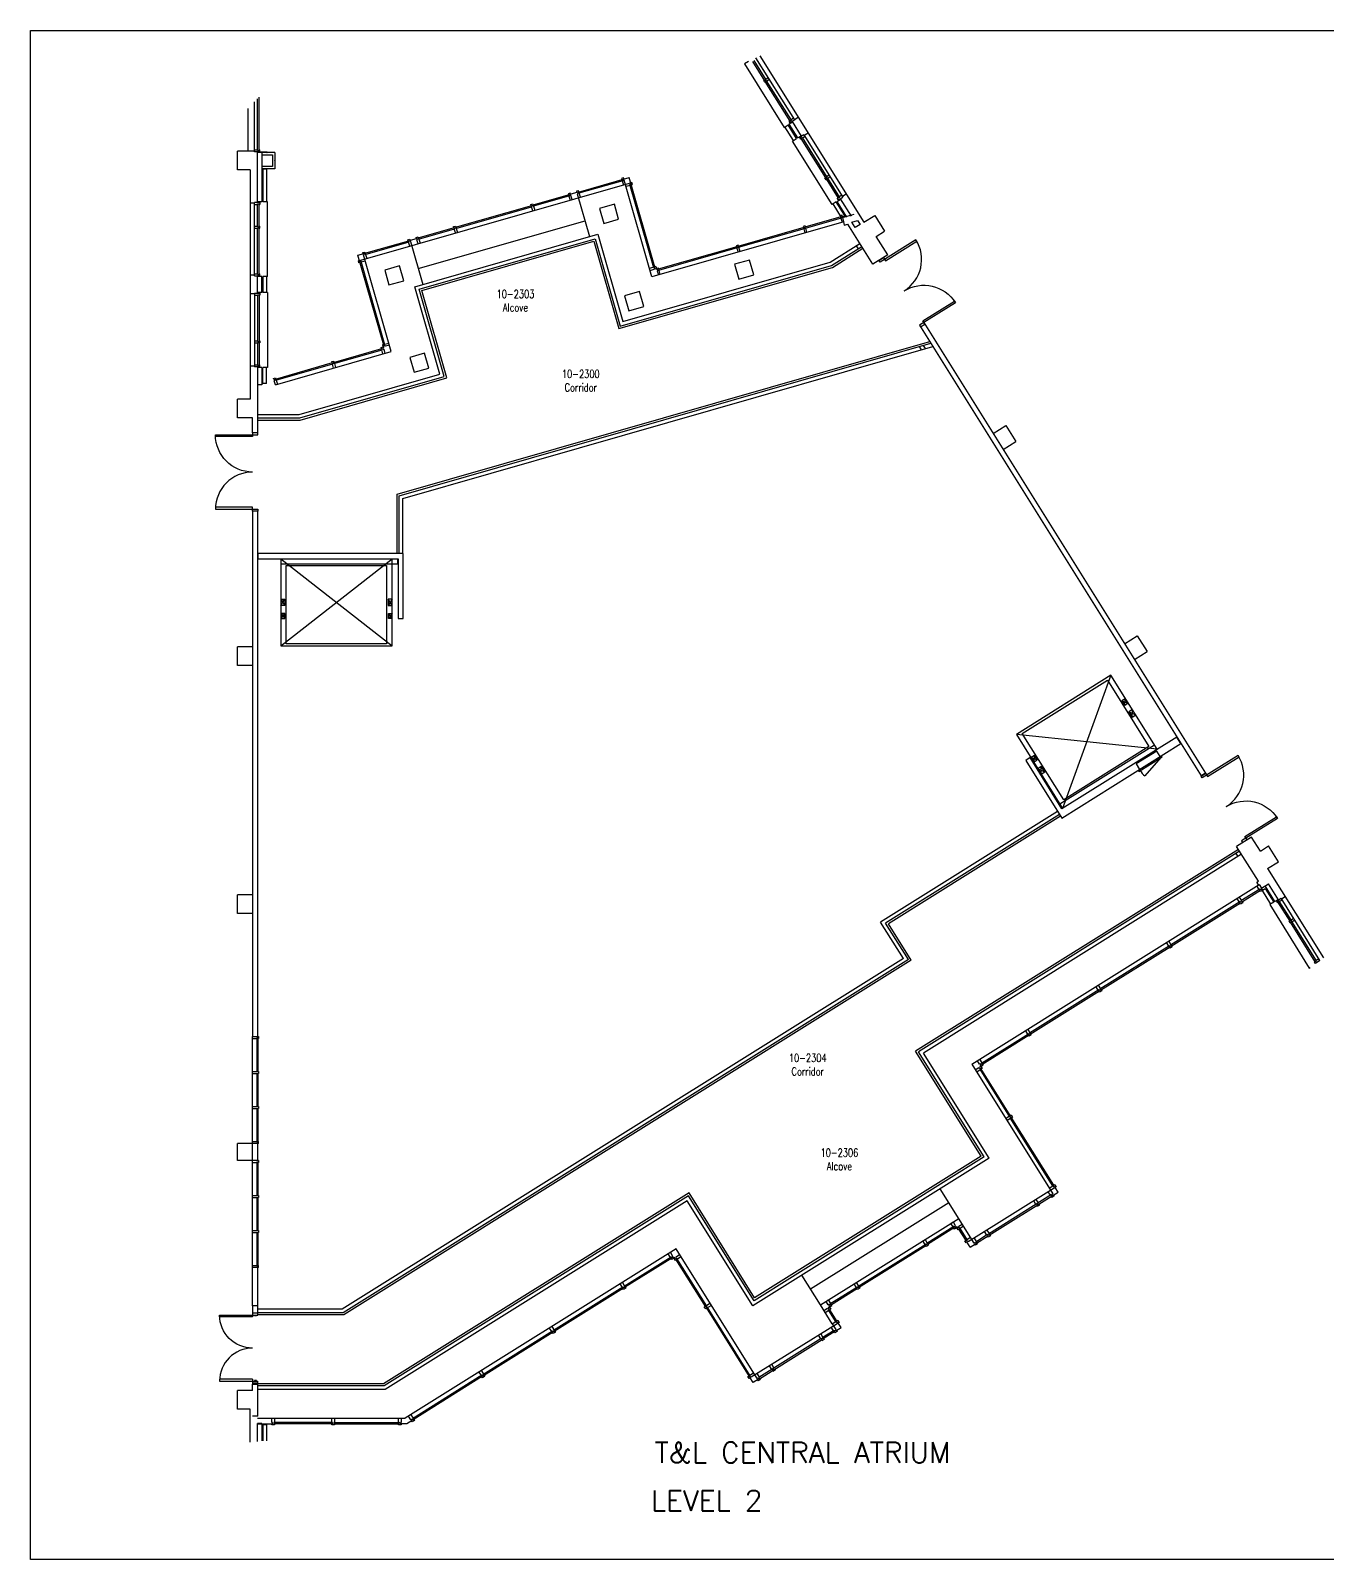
# Model space of a CAD drawing. Extents: x 11182 to 734459, y -1391328 to 152085.
# Drawn here: x 11182 to 42582, y -1153442 to -1116426 of the extents above; entities that cross this region are included whole.
import ezdxf
from ezdxf.enums import TextEntityAlignment as Align

# ---------------------------------------------------------------- set-up
doc = ezdxf.new("R2010")
doc.units = 0
doc.header["$LTSCALE"] = 500
doc.header["$MEASUREMENT"] = 0
doc.layers.add('0_Defpoints', color=106, linetype='CONTINUOUS', plot=False)
for name, color, linetype in [('0_room_data', 7, 'CONTINUOUS'), ('0_text', 7, 'CONTINUOUS'), ('1_Wall_Exist', 251, 'CONTINUOUS'), ('3_Text', 7, 'CONTINUOUS')]:
    doc.layers.add(name, color=color, linetype=linetype)
doc.styles.add('1_200', font='simplex.shx', dxfattribs={"width": 0.75, "height": 460})
doc.styles.get("Standard").update_dxf_attribs({"font": 'ROMANS', "height": 200})

# ---------------------------------------------------------------- blocks, each defined once
blk = doc.blocks.new('room_data')
at = {"layer": '3_Text', "style": '1_200', "width": 0.75}
for tag, p in [('ROOMNUM', (0, 0)), ('ROOMUSE', (0, -575))]:
    blk.add_attdef(tag, text='', height=345, dxfattribs=at).set_placement(p, align=Align.MIDDLE_CENTER)

msp = doc.modelspace()

# ---------------------------------------------------------------- linework, layer by layer
at = {"layer": '0_Defpoints'}
msp.add_lwpolyline([(11182, -1116426), (68816, -1116426), (68816, -1153442), (11182, -1153442)], close=True, dxfattribs=at)
at = {"layer": '1_Wall_Exist'}
for p, q in [((29684, -1118591), (28741, -1117082)), ((28841, -1117038), (31357, -1121064)), ((28565, -1117174), (28467, -1117235)), ((28467, -1117235), (29426, -1118770)), ((28959, -1117639), (28667, -1117171)), ((28991, -1117619), (28698, -1117151)), ((28952, -1117628), (28936, -1117638)), ((28962, -1117680), (28936, -1117638)), ((28991, -1117619), (28959, -1117639)), ((28978, -1117670), (28962, -1117680)), ((29004, -1117641), (28972, -1117660)), ((29571, -1118619), (28972, -1117660)), ((29045, -1117569), (28983, -1117608)), ((29603, -1118599), (29004, -1117641)), ((29072, -1117612), (29010, -1117650)), ((16607, -1119365), (16607, -1118148)), ((16680, -1119329), (16680, -1118075)), ((16717, -1119329), (16717, -1118038)), ((16439, -1118316), (16439, -1119349)), ((29564, -1118607), (29548, -1118617)), ((29603, -1118599), (29571, -1118619)), ((29684, -1118591), (29574, -1118660)), ((29657, -1118549), (29595, -1118587)), ((29675, -1118578), (29767, -1118520)), ((29426, -1118770), (29524, -1118709)), ((29654, -1119087), (29448, -1118756)), ((29731, -1119040), (29524, -1118709)), ((29545, -1118696), (29630, -1118643)), ((29545, -1118696), (29752, -1119026)), ((29574, -1118660), (29548, -1118617)), ((29622, -1118630), (29844, -1118986)), ((29752, -1119026), (29837, -1118973)), ((29906, -1118947), (29797, -1119016)), ((29906, -1118947), (30850, -1120457)), ((29915, -1118961), (30006, -1118904)), ((16189, -1119801), (16189, -1119349)), ((16607, -1119349), (16189, -1119349)), ((16607, -1119315), (16680, -1119315)), ((16680, -1119329), (16717, -1119329)), ((16717, -1119315), (16736, -1119315)), ((16736, -1119365), (16736, -1119315)), ((29633, -1119100), (29731, -1119040)), ((30592, -1120635), (29633, -1119100)), ((29797, -1119016), (29823, -1119058)), ((29840, -1119048), (29823, -1119058)), ((29864, -1119017), (29832, -1119036)), ((29832, -1119036), (30431, -1119995)), ((29864, -1119017), (30463, -1119975)), ((29933, -1118990), (29871, -1119028)), ((16736, -1119365), (16607, -1119365)), ((16680, -1120585), (16680, -1119365)), ((17095, -1119380), (16680, -1119380)), ((16729, -1119353), (16728, -1119353)), ((16728, -1119353), (16728, -1119369)), ((16728, -1119369), (16913, -1119374)), ((16729, -1119368), (16729, -1119353)), ((16914, -1119373), (16729, -1119368)), ((16780, -1119380), (16780, -1120570)), ((16780, -1119434), (17041, -1119434)), ((17041, -1119716), (16780, -1119716)), ((16913, -1119377), (16905, -1119377)), ((16905, -1119377), (16905, -1119378)), ((16905, -1119378), (16914, -1119378)), ((16913, -1119374), (16913, -1119377)), ((16914, -1119378), (16914, -1119373)), ((17041, -1119434), (17041, -1119716)), ((17095, -1119570), (17085, -1119570)), ((17085, -1119570), (17085, -1119580)), ((17085, -1119580), (17095, -1119580)), ((17095, -1119380), (17095, -1119570)), ((17095, -1119580), (17095, -1119770)), ((16499, -1119801), (16189, -1119801)), ((16499, -1119801), (16499, -1125349)), ((17095, -1119770), (16780, -1119770)), ((16805, -1119780), (16805, -1120570)), ((16895, -1119780), (16805, -1119780)), ((16895, -1119780), (16895, -1120570)), ((24446, -1120335), (25676, -1119982)), ((25520, -1120060), (24454, -1120365)), ((25541, -1119992), (25493, -1120006)), ((25493, -1120006), (25501, -1120033)), ((25509, -1120063), (25537, -1120160)), ((25512, -1120030), (25520, -1120060)), ((25544, -1120053), (25536, -1120023)), ((25549, -1120019), (25541, -1119992)), ((25557, -1120049), (25544, -1120053)), ((26228, -1122386), (25557, -1120049)), ((26300, -1122158), (25676, -1119982)), ((30425, -1119985), (30409, -1119995)), ((30409, -1119995), (30436, -1120038)), ((30463, -1119975), (30431, -1119995)), ((30452, -1120028), (30436, -1120038)), ((30476, -1119996), (30444, -1120016)), ((30444, -1120016), (30737, -1120484)), ((30518, -1119927), (30457, -1119966)), ((30476, -1119996), (30768, -1120465)), ((30545, -1119969), (30483, -1120008)), ((19175, -1121985), (25683, -1120119)), ((24219, -1120400), (23343, -1120652)), ((24228, -1120430), (23357, -1120680)), ((24249, -1120363), (24201, -1120376)), ((24201, -1120376), (24208, -1120403)), ((24228, -1120430), (24217, -1120433)), ((24217, -1120433), (24245, -1120531)), ((24219, -1120400), (24228, -1120430)), ((24422, -1120342), (24243, -1120393)), ((24252, -1120423), (24243, -1120393)), ((24256, -1120390), (24249, -1120363)), ((24265, -1120420), (24252, -1120423)), ((24293, -1120517), (24265, -1120420)), ((24451, -1120305), (24403, -1120318)), ((24403, -1120318), (24411, -1120345)), ((24430, -1120372), (24419, -1120375)), ((24419, -1120375), (24717, -1121414)), ((24422, -1120342), (24430, -1120372)), ((24454, -1120365), (24446, -1120335)), ((24459, -1120332), (24451, -1120305)), ((24496, -1120459), (24468, -1120361)), ((25599, -1120195), (25697, -1120167)), ((25686, -1120130), (25683, -1120119)), ((25716, -1120121), (25686, -1120130)), ((25693, -1120154), (25723, -1120145)), ((26270, -1122167), (25693, -1120154)), ((25740, -1120102), (25713, -1120110)), ((25727, -1120158), (25754, -1120150)), ((25754, -1120150), (25740, -1120102)), ((30740, -1120525), (30850, -1120457)), ((30823, -1120414), (30761, -1120453)), ((30933, -1120386), (30841, -1120443)), ((16607, -1120601), (16499, -1120601)), ((16607, -1122365), (16607, -1120585)), ((16736, -1120585), (16607, -1120585)), ((16607, -1120635), (16680, -1120635)), ((16780, -1120570), (16680, -1120570)), ((16680, -1121174), (16680, -1120622)), ((16680, -1120622), (16717, -1120622)), ((16717, -1121174), (16717, -1120622)), ((16717, -1120635), (16736, -1120635)), ((16736, -1120585), (16736, -1120635)), ((16920, -1120570), (16805, -1120570)), ((16920, -1122380), (16920, -1120570)), ((21468, -1121189), (23319, -1120658)), ((21477, -1121219), (23314, -1120692)), ((23298, -1120635), (23346, -1120622)), ((23306, -1120662), (23298, -1120635)), ((23314, -1120692), (23327, -1120688)), ((23342, -1120790), (23314, -1120692)), ((23327, -1120688), (23319, -1120658)), ((23343, -1120652), (23351, -1120682)), ((23346, -1120622), (23354, -1120648)), ((23351, -1120682), (23362, -1120678)), ((23362, -1120678), (23390, -1120776)), ((25317, -1120630), (24957, -1120734)), ((24957, -1120734), (25060, -1121094)), ((25421, -1120991), (25317, -1120630)), ((30690, -1120574), (30592, -1120635)), ((30820, -1120953), (30613, -1120622)), ((30896, -1120905), (30690, -1120574)), ((30711, -1120561), (30796, -1120508)), ((30948, -1120941), (30711, -1120561)), ((30730, -1120473), (30714, -1120483)), ((30740, -1120525), (30714, -1120483)), ((30768, -1120465), (30737, -1120484)), ((30788, -1120496), (31052, -1120919)), ((16607, -1121160), (16680, -1121160)), ((16680, -1121174), (16717, -1121174)), ((16680, -1122329), (16680, -1121199)), ((16680, -1121199), (16717, -1121199)), ((16717, -1121160), (16736, -1121160)), ((16717, -1122329), (16717, -1121199)), ((16736, -1121210), (16736, -1121160)), ((20565, -1121448), (21444, -1121196)), ((20570, -1122187), (24607, -1121029)), ((21423, -1121173), (21471, -1121159)), ((21431, -1121200), (21423, -1121173)), ((21453, -1121226), (21444, -1121196)), ((21468, -1121189), (21477, -1121219)), ((21471, -1121159), (21479, -1121186)), ((25060, -1121094), (25421, -1120991)), ((30877, -1121053), (26228, -1122386)), ((29905, -1121194), (28309, -1121651)), ((29934, -1121156), (29886, -1121170)), ((29886, -1121170), (29894, -1121197)), ((29894, -1121197), (29905, -1121194)), ((29905, -1121194), (29913, -1121224)), ((30804, -1120936), (29929, -1121187)), ((29929, -1121187), (29942, -1121183)), ((29937, -1121217), (29929, -1121187)), ((29942, -1121183), (29934, -1121156)), ((30812, -1120966), (29937, -1121217)), ((30833, -1120898), (30785, -1120912)), ((30785, -1120912), (30793, -1120939)), ((30793, -1120939), (30804, -1120936)), ((30801, -1120969), (30829, -1121067)), ((30804, -1120936), (30812, -1120966)), ((30820, -1120953), (30896, -1120905)), ((30828, -1120929), (30841, -1120925)), ((30836, -1120959), (30828, -1120929)), ((30841, -1120925), (30833, -1120898)), ((31116, -1120879), (30836, -1120959)), ((30877, -1121053), (30849, -1120955)), ((30862, -1121057), (30884, -1121134)), ((30884, -1121134), (30969, -1121110)), ((31576, -1122081), (30969, -1121110)), ((31069, -1121067), (31206, -1121028)), ((31149, -1121194), (31069, -1121067)), ((31265, -1121122), (31149, -1121194)), ((31206, -1121028), (31265, -1121122)), ((31357, -1121064), (31620, -1120900)), ((31620, -1120900), (31859, -1121284)), ((16607, -1121210), (16680, -1121210)), ((16717, -1121210), (16736, -1121210)), ((19108, -1121866), (20339, -1121513)), ((19282, -1121848), (20347, -1121543)), ((20318, -1121490), (20366, -1121476)), ((20325, -1121517), (20318, -1121490)), ((20362, -1121644), (20334, -1121547)), ((20347, -1121543), (20339, -1121513)), ((20363, -1121506), (20541, -1121455)), ((20374, -1121503), (20363, -1121506)), ((20363, -1121506), (20371, -1121536)), ((20366, -1121476), (20374, -1121503)), ((20371, -1121536), (20382, -1121533)), ((20382, -1121533), (20680, -1122571)), ((20483, -1122627), (24915, -1121357)), ((20520, -1121432), (20568, -1121418)), ((20528, -1121459), (20520, -1121432)), ((20541, -1121455), (20528, -1121459)), ((20537, -1121489), (20550, -1121485)), ((20565, -1121586), (20537, -1121489)), ((20550, -1121485), (20541, -1121455)), ((20565, -1121448), (20574, -1121478)), ((20568, -1121418), (20576, -1121445)), ((20574, -1121478), (21445, -1121228)), ((20574, -1121478), (20585, -1121475)), ((20585, -1121475), (20613, -1121572)), ((20591, -1122687), (24855, -1121465)), ((20653, -1122722), (24820, -1121527)), ((21440, -1121230), (21453, -1121226)), ((21468, -1121327), (21440, -1121230)), ((21477, -1121219), (21488, -1121216)), ((21488, -1121216), (21516, -1121314)), ((24820, -1121527), (25427, -1123642)), ((24855, -1121465), (25461, -1123580)), ((24915, -1121357), (25521, -1123472)), ((29913, -1121224), (28318, -1121681)), ((29902, -1121227), (29930, -1121325)), ((29978, -1121311), (29950, -1121213)), ((31660, -1121408), (31859, -1121284)), ((31939, -1121855), (31660, -1121408)), ((32620, -1121489), (31751, -1122032)), ((31881, -1122003), (32644, -1121526)), ((32644, -1121526), (32620, -1121489)), ((19732, -1124041), (19108, -1121866)), ((19228, -1121802), (19276, -1121788)), ((19236, -1121829), (19228, -1121802)), ((19245, -1121859), (19258, -1121855)), ((19915, -1124196), (19245, -1121859)), ((19258, -1121855), (19249, -1121825)), ((19273, -1121818), (19282, -1121848)), ((19276, -1121788), (19284, -1121815)), ((19293, -1121845), (19321, -1121943)), ((28285, -1121658), (26381, -1122204)), ((28294, -1121688), (26389, -1122234)), ((28314, -1121621), (28266, -1121635)), ((28266, -1121635), (28274, -1121661)), ((28283, -1121691), (28311, -1121789)), ((28285, -1121658), (28294, -1121688)), ((28309, -1121651), (28322, -1121648)), ((28318, -1121681), (28309, -1121651)), ((28322, -1121648), (28314, -1121621)), ((28331, -1121678), (28318, -1121681)), ((28359, -1121775), (28331, -1121678)), ((30542, -1122032), (31263, -1121581)), ((30577, -1122113), (31310, -1121655)), ((30598, -1122159), (31336, -1121698)), ((31225, -1121708), (31178, -1121634)), ((31939, -1121855), (31576, -1122081)), ((31724, -1121989), (31830, -1121922)), ((31830, -1121922), (31881, -1122003)), ((19118, -1122001), (19145, -1121993)), ((19132, -1122049), (19118, -1122001)), ((19159, -1122041), (19132, -1122049)), ((19148, -1122004), (19178, -1121996)), ((19185, -1122020), (19155, -1122028)), ((19178, -1121996), (19175, -1121985)), ((19762, -1124033), (19185, -1122020)), ((19286, -1122005), (19189, -1122033)), ((20117, -1122121), (19756, -1122225)), ((19756, -1122225), (19860, -1122585)), ((20220, -1122482), (20117, -1122121)), ((25427, -1123642), (30598, -1122159)), ((25461, -1123580), (30577, -1122113)), ((25521, -1123472), (30542, -1122032)), ((26267, -1122156), (26170, -1122184)), ((26183, -1122232), (26281, -1122204)), ((26300, -1122158), (26270, -1122167)), ((26277, -1122191), (26307, -1122182)), ((26281, -1122204), (26277, -1122191)), ((26324, -1122139), (26297, -1122147)), ((26307, -1122182), (26311, -1122195)), ((26311, -1122195), (26386, -1122174)), ((26324, -1122139), (26346, -1122214)), ((26346, -1122214), (26356, -1122211)), ((26365, -1122241), (26354, -1122244)), ((26354, -1122244), (26382, -1122342)), ((26356, -1122211), (26365, -1122241)), ((26389, -1122234), (26381, -1122204)), ((26394, -1122201), (26386, -1122174)), ((26430, -1122328), (26402, -1122231)), ((28587, -1121981), (28226, -1122085)), ((28226, -1122085), (28330, -1122445)), ((28690, -1122342), (28587, -1121981)), ((31751, -1122032), (31724, -1121989)), ((16607, -1122349), (16499, -1122349)), ((16607, -1122315), (16680, -1122315)), ((16607, -1122365), (16736, -1122365)), ((16680, -1122329), (16717, -1122329)), ((16680, -1122785), (16680, -1122365)), ((16780, -1122380), (16680, -1122380)), ((16717, -1122315), (16736, -1122315)), ((16736, -1122365), (16736, -1122315)), ((16780, -1122770), (16780, -1122380)), ((16805, -1122380), (16805, -1122770)), ((16920, -1122380), (16805, -1122380)), ((16895, -1122380), (16895, -1122770)), ((19860, -1122585), (20220, -1122482)), ((21089, -1124742), (20483, -1122627)), ((28330, -1122445), (28690, -1122342)), ((16607, -1122801), (16499, -1122801)), ((16607, -1122785), (16607, -1124565)), ((16607, -1122785), (16736, -1122785)), ((16607, -1122835), (16680, -1122835)), ((16780, -1122770), (16680, -1122770)), ((16680, -1122822), (16680, -1123952)), ((16680, -1122822), (16717, -1122822)), ((16717, -1122822), (16717, -1123952)), ((16717, -1122835), (16736, -1122835)), ((16736, -1122785), (16736, -1122835)), ((16920, -1122770), (16805, -1122770)), ((16920, -1122770), (16920, -1124580)), ((21197, -1124802), (20591, -1122687)), ((21259, -1124837), (20653, -1122722)), ((25924, -1122745), (25563, -1122848)), ((25563, -1122848), (25667, -1123209)), ((26027, -1123105), (25924, -1122745)), ((33574, -1123015), (32705, -1123558)), ((32788, -1123454), (33551, -1122977)), ((33551, -1122977), (33574, -1123015)), ((25667, -1123209), (26027, -1123105)), ((32705, -1123558), (32732, -1123601)), ((32705, -1123558), (39525, -1134473)), ((32732, -1123601), (32838, -1123535)), ((32838, -1123535), (32788, -1123454)), ((32810, -1123493), (39630, -1134407)), ((16607, -1123940), (16680, -1123940)), ((16607, -1123990), (16680, -1123990)), ((16680, -1123952), (16717, -1123952)), ((16680, -1123977), (16680, -1124529)), ((16680, -1123977), (16717, -1123977)), ((16717, -1123940), (16736, -1123940)), ((16717, -1123977), (16717, -1124529)), ((16717, -1123990), (16736, -1123990)), ((16736, -1123940), (16736, -1123990)), ((18519, -1124459), (19689, -1124123)), ((18528, -1124488), (19697, -1124153)), ((19668, -1124100), (19743, -1124079)), ((19676, -1124127), (19668, -1124100)), ((19712, -1124255), (19684, -1124157)), ((19697, -1124153), (19689, -1124123)), ((19702, -1124038), (19729, -1124030)), ((19702, -1124038), (19724, -1124113)), ((19724, -1124113), (19713, -1124116)), ((19713, -1124116), (19721, -1124146)), ((19721, -1124146), (19732, -1124143)), ((19732, -1124041), (19762, -1124033)), ((19732, -1124143), (19760, -1124241)), ((19769, -1124057), (19739, -1124066)), ((19739, -1124066), (19743, -1124079)), ((19759, -1124022), (19857, -1123994)), ((19773, -1124070), (19769, -1124057)), ((19871, -1124042), (19773, -1124070)), ((20057, -1127651), (32952, -1123953)), ((20107, -1127689), (32980, -1123997)), ((20194, -1127755), (33028, -1124075)), ((32753, -1124154), (32705, -1124076)), ((32853, -1124125), (32805, -1124048)), ((16607, -1124515), (16680, -1124515)), ((16680, -1124529), (16717, -1124529)), ((16717, -1124515), (16736, -1124515)), ((16736, -1124565), (16736, -1124515)), ((17111, -1125001), (19915, -1124196)), ((17111, -1124862), (18495, -1124465)), ((17120, -1124892), (18504, -1124495)), ((18475, -1124442), (18523, -1124428)), ((18482, -1124469), (18475, -1124442)), ((18495, -1124465), (18482, -1124469)), ((18491, -1124499), (18504, -1124495)), ((18519, -1124597), (18491, -1124499)), ((18504, -1124495), (18495, -1124465)), ((18519, -1124459), (18528, -1124488)), ((18523, -1124428), (18530, -1124455)), ((18539, -1124485), (18567, -1124583)), ((20723, -1124236), (20363, -1124340)), ((20363, -1124340), (20466, -1124700)), ((20826, -1124597), (20723, -1124236)), ((16607, -1124549), (16499, -1124549)), ((16736, -1124565), (16607, -1124565)), ((16680, -1124565), (16680, -1125008)), ((16780, -1124580), (16680, -1124580)), ((16780, -1124580), (16780, -1125004)), ((16920, -1124580), (16805, -1124580)), ((16805, -1124970), (16805, -1124580)), ((16895, -1124970), (16895, -1124580)), ((17066, -1124846), (17114, -1124832)), ((17074, -1124873), (17066, -1124846)), ((17087, -1124869), (17074, -1124873)), ((17083, -1124903), (17096, -1124899)), ((17111, -1125001), (17083, -1124903)), ((17096, -1124899), (17087, -1124869)), ((17122, -1124859), (17111, -1124862)), ((17111, -1124862), (17120, -1124892)), ((17114, -1124832), (17122, -1124859)), ((17120, -1124892), (17131, -1124889)), ((17131, -1124889), (17159, -1124987)), ((17688, -1125718), (21089, -1124742)), ((17700, -1125805), (21197, -1124802)), ((17707, -1125855), (21259, -1124837)), ((20466, -1124700), (20826, -1124597)), ((16780, -1125004), (16680, -1125004)), ((16683, -1126163), (16683, -1125004)), ((16895, -1124970), (16805, -1124970)), ((16189, -1125801), (16189, -1125349)), ((16499, -1125349), (16189, -1125349)), ((16558, -1125801), (16189, -1125801)), ((16558, -1126163), (16558, -1125801)), ((16683, -1125718), (17688, -1125718)), ((16683, -1125805), (17700, -1125805)), ((16683, -1125855), (17707, -1125855)), ((34490, -1126181), (34799, -1125988)), ((34799, -1125988), (35039, -1126372)), ((15658, -1126258), (15658, -1126214)), ((15658, -1126214), (16683, -1126214)), ((16558, -1126258), (15658, -1126258)), ((16683, -1126163), (16558, -1126163)), ((16683, -1126163), (16558, -1126163)), ((16558, -1126163), (16558, -1126258)), ((16683, -1126214), (16683, -1126163)), ((34730, -1126565), (35039, -1126372)), ((20057, -1129090), (20057, -1127651)), ((20107, -1129090), (20107, -1127689)), ((20194, -1129090), (20194, -1127755)), ((16558, -1127969), (15658, -1127969)), ((15658, -1127969), (15658, -1128014)), ((15658, -1128014), (16683, -1128014)), ((16558, -1128064), (16558, -1127969)), ((16682, -1128064), (16558, -1128064)), ((16683, -1128064), (16558, -1128064)), ((16559, -1128064), (16559, -1140780)), ((16683, -1128014), (16683, -1128064)), ((16683, -1140780), (16683, -1128064)), ((16683, -1129090), (16683, -1129215)), ((20205, -1129090), (16683, -1129090)), ((16683, -1129215), (20080, -1129215)), ((17238, -1129215), (19938, -1131325)), ((17238, -1131325), (19938, -1129215)), ((17238, -1129215), (17238, -1131325)), ((20065, -1129342), (17238, -1129342)), ((19938, -1131325), (19938, -1129215)), ((20065, -1129215), (20065, -1129342)), ((20080, -1129215), (20080, -1130664)), ((20205, -1130664), (20205, -1129090)), ((17373, -1131272), (17373, -1129377)), ((17373, -1129377), (19803, -1129377)), ((19803, -1129377), (19803, -1131272)), ((17238, -1130194), (17338, -1130194)), ((17238, -1130346), (17338, -1130194)), ((17238, -1130194), (17338, -1130346)), ((17338, -1130346), (17238, -1130346)), ((17338, -1130194), (17338, -1130346)), ((19938, -1130194), (19838, -1130194)), ((19838, -1130194), (19838, -1130346)), ((19938, -1130346), (19838, -1130194)), ((19938, -1130194), (19838, -1130346)), ((19838, -1130346), (19938, -1130346)), ((36968, -1130147), (36976, -1130142)), ((17338, -1130537), (17249, -1130537)), ((17249, -1130537), (17249, -1130664)), ((17249, -1130664), (17338, -1130537)), ((17249, -1130537), (17338, -1130664)), ((17249, -1130664), (17338, -1130664)), ((17338, -1130664), (17338, -1130537)), ((19849, -1130664), (19849, -1130537)), ((19849, -1130537), (19938, -1130537)), ((19938, -1130664), (19849, -1130537)), ((19938, -1130537), (19849, -1130664)), ((19938, -1130664), (19849, -1130664)), ((20080, -1130664), (20205, -1130664)), ((37670, -1131270), (37979, -1131077)), ((37979, -1131077), (38218, -1131460)), ((16189, -1131801), (16189, -1131349)), ((16559, -1131349), (16189, -1131349)), ((17238, -1131325), (19938, -1131325)), ((19803, -1131272), (17373, -1131272)), ((37909, -1131653), (38218, -1131460)), ((16559, -1131801), (16189, -1131801)), ((37341, -1132036), (35052, -1133467)), ((35194, -1133441), (37255, -1132153)), ((37341, -1132036), (36170, -1135257)), ((37255, -1132153), (38259, -1133760)), ((38459, -1133826), (37341, -1132036)), ((37682, -1132603), (37607, -1132650)), ((37607, -1132650), (37674, -1132758)), ((37607, -1132650), (37750, -1132711)), ((37674, -1132758), (37682, -1132603)), ((37750, -1132711), (37682, -1132603)), ((37674, -1132758), (37750, -1132711)), ((37860, -1132866), (37775, -1132919)), ((37775, -1132919), (37856, -1133049)), ((37775, -1132919), (37941, -1132996)), ((37856, -1133049), (37860, -1132866)), ((37856, -1133049), (37941, -1132996)), ((38459, -1133826), (35052, -1133467)), ((35052, -1133467), (36170, -1135257)), ((36198, -1135048), (35194, -1133441)), ((36102, -1135149), (38392, -1133718)), ((36149, -1135492), (39033, -1133690)), ((38933, -1133530), (36155, -1135266)), ((38259, -1133760), (36198, -1135048)), ((39033, -1133690), (38933, -1133530)), ((35382, -1134029), (35276, -1134095)), ((35276, -1134095), (36149, -1135492)), ((36155, -1135266), (35382, -1134029)), ((35487, -1133975), (35411, -1134022)), ((35411, -1134022), (35479, -1134130)), ((35411, -1134022), (35554, -1134083)), ((35479, -1134130), (35487, -1133975)), ((35479, -1134130), (35554, -1134083)), ((35554, -1134083), (35487, -1133975)), ((38450, -1133869), (37949, -1134182)), ((38015, -1134362), (38583, -1134008)), ((38550, -1134028), (38159, -1134471)), ((38533, -1134002), (38450, -1133869)), ((38583, -1134008), (38567, -1133981)), ((40419, -1133974), (39550, -1134517)), ((39679, -1134489), (40442, -1134012)), ((40442, -1134012), (40419, -1133974)), ((35655, -1134244), (35570, -1134297)), ((35570, -1134297), (35736, -1134373)), ((35651, -1134426), (35655, -1134244)), ((35651, -1134426), (35736, -1134373)), ((35736, -1134373), (35655, -1134244)), ((37949, -1134182), (38033, -1134315)), ((37999, -1134336), (38015, -1134362)), ((39523, -1134474), (39629, -1134408)), ((39550, -1134517), (39523, -1134474)), ((39630, -1134407), (39525, -1134473)), ((39629, -1134408), (39679, -1134489)), ((36169, -1135257), (36102, -1135149)), ((36049, -1135332), (31763, -1138010)), ((36096, -1135406), (31883, -1138038)), ((36122, -1135448), (31952, -1138054)), ((41373, -1135501), (40503, -1136044)), ((40586, -1135940), (41349, -1135463)), ((41349, -1135463), (41373, -1135501)), ((40747, -1135951), (40384, -1136178)), ((40636, -1136021), (40586, -1135940)), ((40959, -1136290), (40747, -1135951)), ((40431, -1136252), (32612, -1141138)), ((40457, -1136295), (32681, -1141154)), ((40504, -1136369), (32801, -1141182)), ((40419, -1136422), (40372, -1136348)), ((40911, -1137021), (40384, -1136178)), ((40503, -1136044), (40530, -1136087)), ((40530, -1136087), (40636, -1136021)), ((40959, -1136290), (41158, -1136165)), ((41398, -1136548), (41158, -1136165)), ((41135, -1136713), (41398, -1136548)), ((41135, -1136713), (42485, -1138873)), ((33970, -1141452), (40930, -1137103)), ((40874, -1137044), (40911, -1137021)), ((40916, -1137112), (40874, -1137044)), ((40930, -1137103), (40983, -1137189)), ((40983, -1137189), (41153, -1137083)), ((41397, -1137473), (41153, -1137083)), ((16189, -1137801), (16189, -1137349)), ((16559, -1137349), (16189, -1137349)), ((40447, -1137524), (40393, -1137438)), ((40447, -1137404), (40501, -1137491)), ((40945, -1137213), (40486, -1137500)), ((40503, -1137526), (40961, -1137240)), ((40929, -1137223), (40875, -1137137)), ((40961, -1137240), (40945, -1137213)), ((40960, -1137273), (40946, -1137250)), ((41015, -1137240), (40960, -1137273)), ((40983, -1137189), (40968, -1137199)), ((40968, -1137199), (40985, -1137225)), ((40985, -1137225), (41000, -1137216)), ((41000, -1137244), (41076, -1137196)), ((41000, -1137216), (41015, -1137240)), ((41000, -1137244), (41206, -1137575)), ((41068, -1137136), (41304, -1137514)), ((41076, -1137196), (41283, -1137527)), ((41304, -1137514), (41389, -1137461)), ((41349, -1137503), (41459, -1137435)), ((41485, -1137477), (41423, -1137516)), ((42402, -1138944), (41459, -1137435)), ((41467, -1137448), (41559, -1137391)), ((16559, -1137801), (16189, -1137801)), ((38782, -1138565), (40463, -1137515)), ((38799, -1138591), (40479, -1137541)), ((40463, -1137515), (40447, -1137524)), ((40479, -1137541), (40463, -1137515)), ((40464, -1137551), (40479, -1137541)), ((40478, -1137575), (40464, -1137551)), ((40533, -1137541), (40478, -1137575)), ((40486, -1137500), (40503, -1137526)), ((40518, -1137517), (40533, -1137541)), ((41283, -1137527), (41185, -1137588)), ((41185, -1137588), (42144, -1139123)), ((41349, -1137503), (41376, -1137546)), ((41392, -1137535), (41376, -1137546)), ((41416, -1137504), (41385, -1137524)), ((41677, -1137992), (41385, -1137524)), ((41709, -1137973), (41416, -1137504)), ((32314, -1138892), (31763, -1138010)), ((32435, -1138920), (31883, -1138038)), ((32503, -1138936), (31952, -1138054)), ((41670, -1137981), (41654, -1137991)), ((41680, -1138033), (41654, -1137991)), ((41709, -1137973), (41677, -1137992)), ((41697, -1138023), (41680, -1138033)), ((41722, -1137994), (41690, -1138013)), ((42289, -1138972), (41690, -1138013)), ((41763, -1137922), (41701, -1137961)), ((42321, -1138952), (41722, -1137994)), ((41790, -1137965), (41728, -1138003)), ((38755, -1138582), (37071, -1139634)), ((38739, -1138591), (38686, -1138505)), ((38740, -1138471), (38794, -1138558)), ((38772, -1138608), (38755, -1138582)), ((38794, -1138558), (38779, -1138567)), ((38779, -1138567), (38795, -1138593)), ((38795, -1138593), (38810, -1138584)), ((38810, -1138584), (38825, -1138608)), ((32314, -1138892), (18729, -1147381)), ((32435, -1138920), (18754, -1147469)), ((32503, -1138936), (18768, -1147519)), ((37091, -1139658), (38772, -1138608)), ((38756, -1138618), (38772, -1138608)), ((38771, -1138642), (38756, -1138618)), ((38825, -1138608), (38771, -1138642)), ((42282, -1138960), (42266, -1138970)), ((42321, -1138952), (42289, -1138972)), ((42402, -1138944), (42292, -1139013)), ((42375, -1138902), (42313, -1138941)), ((42144, -1139123), (42166, -1139110)), ((42292, -1139013), (42266, -1138970)), ((37048, -1139649), (35365, -1140700)), ((35384, -1140725), (37064, -1139675)), ((37032, -1139658), (36978, -1139572)), ((37032, -1139538), (37086, -1139625)), ((37064, -1139675), (37048, -1139649)), ((37048, -1139685), (37064, -1139675)), ((37063, -1139709), (37048, -1139685)), ((37118, -1139675), (37063, -1139709)), ((37071, -1139634), (37088, -1139660)), ((37088, -1139660), (37103, -1139651)), ((37103, -1139651), (37118, -1139675)), ((16559, -1147299), (16559, -1140780)), ((16559, -1140780), (16704, -1140780)), ((16661, -1140816), (16689, -1140816)), ((16661, -1140816), (16661, -1141629)), ((16689, -1141629), (16689, -1140816)), ((16704, -1140780), (16704, -1140832)), ((34203, -1141426), (35341, -1140715)), ((34216, -1141455), (35357, -1140742)), ((35325, -1140725), (35271, -1140639)), ((35341, -1140715), (35325, -1140725)), ((35326, -1140605), (35379, -1140691)), ((35357, -1140742), (35341, -1140715)), ((35357, -1140775), (35342, -1140751)), ((35411, -1140741), (35357, -1140775)), ((35365, -1140700), (35381, -1140727)), ((35368, -1140698), (35384, -1140725)), ((35381, -1140727), (35396, -1140717)), ((35396, -1140717), (35411, -1140741)), ((16559, -1140832), (16661, -1140832)), ((16689, -1140832), (16704, -1140832)), ((34202, -1143682), (32612, -1141138)), ((34271, -1143698), (32681, -1141154)), ((34391, -1143726), (32801, -1141182)), ((33970, -1141452), (35932, -1144591)), ((34056, -1141588), (34142, -1141534)), ((34161, -1141453), (34107, -1141367)), ((34142, -1141534), (34151, -1141549)), ((34151, -1141549), (34178, -1141533)), ((34161, -1141333), (34215, -1141419)), ((34176, -1141443), (34161, -1141453)), ((34192, -1141556), (34166, -1141573)), ((34168, -1141518), (34246, -1141469)), ((34178, -1141533), (34168, -1141518)), ((34193, -1141469), (34176, -1141443)), ((34177, -1141479), (34193, -1141469)), ((34177, -1141479), (34226, -1141557)), ((34903, -1142694), (34192, -1141556)), ((34202, -1141572), (34192, -1141556)), ((34215, -1141419), (34200, -1141428)), ((34200, -1141428), (34216, -1141455)), ((34226, -1141557), (34202, -1141572)), ((34231, -1141445), (34246, -1141469)), ((16559, -1141629), (16704, -1141629)), ((16559, -1141679), (16704, -1141679)), ((16661, -1141679), (16661, -1142474)), ((16689, -1142474), (16689, -1141679)), ((16704, -1141629), (16704, -1141679)), ((34176, -1141588), (34090, -1141642)), ((34166, -1141573), (34886, -1142725)), ((16559, -1142476), (16704, -1142476)), ((16559, -1142526), (16704, -1142526)), ((16661, -1142526), (16661, -1143334)), ((16689, -1143334), (16689, -1142526)), ((16704, -1142474), (16704, -1142526)), ((34790, -1142764), (34877, -1142710)), ((34910, -1142764), (34824, -1142818)), ((34886, -1142725), (34912, -1142708)), ((34927, -1142732), (34901, -1142749)), ((35940, -1144411), (34901, -1142749)), ((34903, -1142694), (34927, -1142679)), ((34912, -1142708), (34903, -1142694)), ((34927, -1142679), (34961, -1142733)), ((35957, -1144380), (34927, -1142732)), ((34937, -1142748), (34927, -1142732)), ((34961, -1142733), (34937, -1142748)), ((16189, -1143780), (16189, -1143371)), ((16704, -1143371), (16189, -1143371)), ((16559, -1143323), (16661, -1143323)), ((16661, -1143334), (16689, -1143334)), ((16683, -1143780), (16683, -1143371)), ((16689, -1143323), (16704, -1143323)), ((16704, -1143371), (16704, -1143323)), ((16704, -1143780), (16189, -1143780)), ((16704, -1143780), (16704, -1143830)), ((34391, -1143726), (28671, -1147301)), ((34271, -1143698), (28698, -1147180)), ((34202, -1143682), (28714, -1147111)), ((16559, -1143832), (16661, -1143832)), ((16661, -1143818), (16689, -1143818)), ((16661, -1143818), (16661, -1144629)), ((16689, -1144629), (16689, -1143818)), ((16689, -1143832), (16704, -1143832)), ((34027, -1145781), (33205, -1144467)), ((35964, -1144451), (33887, -1145749)), ((35844, -1144450), (35930, -1144397)), ((35940, -1144411), (35966, -1144395)), ((35981, -1144419), (35955, -1144435)), ((35955, -1144435), (35964, -1144451)), ((35957, -1144380), (35981, -1144365)), ((35966, -1144395), (35957, -1144380)), ((35981, -1144365), (36014, -1144419)), ((35991, -1144434), (35981, -1144419)), ((36014, -1144419), (35991, -1144434)), ((36061, -1144547), (35991, -1144434)), ((16559, -1144629), (16704, -1144629)), ((16559, -1144679), (16704, -1144679)), ((16661, -1144679), (16661, -1145476)), ((16689, -1145476), (16689, -1144679)), ((16704, -1144629), (16704, -1144679)), ((27125, -1144567), (19730, -1149188)), ((27109, -1144636), (19744, -1149238)), ((27081, -1144756), (19769, -1149325)), ((28671, -1147301), (27081, -1144756)), ((28698, -1147180), (27109, -1144636)), ((28714, -1147111), (27125, -1144567)), ((33417, -1144806), (30068, -1146899)), ((35901, -1144610), (34377, -1145563)), ((34393, -1145589), (35918, -1144637)), ((35525, -1144845), (35471, -1144759)), ((35525, -1144725), (35579, -1144811)), ((35557, -1144862), (35540, -1144836)), ((35556, -1144896), (35541, -1144872)), ((35610, -1144862), (35556, -1144896)), ((35564, -1144821), (35580, -1144847)), ((35595, -1144838), (35610, -1144862)), ((35878, -1144625), (35824, -1144539)), ((35910, -1144641), (35893, -1144615)), ((35909, -1144675), (35894, -1144651)), ((35963, -1144641), (35909, -1144675)), ((35932, -1144591), (35917, -1144600)), ((35917, -1144600), (35934, -1144627)), ((35922, -1144597), (35932, -1144591)), ((35934, -1144627), (36061, -1144547)), ((35948, -1144617), (35963, -1144641)), ((30306, -1147279), (33655, -1145186)), ((16559, -1145476), (16704, -1145476)), ((16559, -1145526), (16704, -1145526)), ((16661, -1145526), (16661, -1146334)), ((16689, -1146334), (16689, -1145526)), ((16704, -1145476), (16704, -1145526)), ((33534, -1145382), (32883, -1145789)), ((33550, -1145408), (32899, -1145815)), ((33464, -1145306), (33518, -1145272)), ((33518, -1145392), (33464, -1145306)), ((33518, -1145272), (33572, -1145358)), ((33534, -1145382), (33518, -1145392)), ((33550, -1145408), (33534, -1145382)), ((33535, -1145418), (33550, -1145408)), ((33549, -1145442), (33535, -1145418)), ((33627, -1145393), (33549, -1145442)), ((33572, -1145358), (33557, -1145367)), ((33557, -1145367), (33574, -1145394)), ((33574, -1145394), (33589, -1145384)), ((33638, -1145462), (33589, -1145384)), ((33627, -1145393), (33637, -1145409)), ((33637, -1145409), (33664, -1145392)), ((33661, -1145447), (33638, -1145462)), ((33678, -1145416), (33652, -1145433)), ((33652, -1145433), (33661, -1145447)), ((33654, -1145377), (33740, -1145323)), ((33664, -1145392), (33654, -1145377)), ((33834, -1145723), (33661, -1145447)), ((33866, -1145716), (33678, -1145416)), ((33774, -1145377), (33688, -1145431)), ((34353, -1145578), (34066, -1145757)), ((34086, -1145781), (34369, -1145604)), ((34337, -1145587), (34283, -1145501)), ((34338, -1145467), (34392, -1145553)), ((34369, -1145604), (34353, -1145578)), ((34354, -1145614), (34369, -1145604)), ((34369, -1145637), (34354, -1145614)), ((34423, -1145604), (34369, -1145637)), ((34377, -1145563), (34393, -1145589)), ((34408, -1145580), (34423, -1145604)), ((26811, -1145925), (20252, -1150024)), ((28772, -1149065), (26811, -1145925)), ((31214, -1146832), (32856, -1145806)), ((31230, -1146858), (32856, -1145842)), ((32786, -1145729), (32840, -1145695)), ((32840, -1145815), (32786, -1145729)), ((32840, -1145695), (32894, -1145782)), ((32855, -1145806), (32840, -1145815)), ((32872, -1145832), (32855, -1145806)), ((32856, -1145842), (32872, -1145832)), ((32871, -1145866), (32856, -1145842)), ((32926, -1145832), (32871, -1145866)), ((32894, -1145782), (32879, -1145791)), ((32879, -1145791), (32896, -1145817)), ((32896, -1145817), (32911, -1145808)), ((32911, -1145808), (32926, -1145832)), ((33802, -1145726), (33826, -1145711)), ((33836, -1145780), (33802, -1145726)), ((33826, -1145711), (33836, -1145727)), ((33836, -1145727), (33862, -1145710)), ((33860, -1145766), (33836, -1145780)), ((33877, -1145734), (33851, -1145751)), ((33930, -1145878), (33851, -1145751)), ((33853, -1145695), (33939, -1145641)), ((33887, -1145749), (33877, -1145734)), ((33930, -1145878), (34059, -1145798)), ((34027, -1145661), (34081, -1145748)), ((34042, -1145772), (34027, -1145781)), ((34059, -1145798), (34042, -1145772)), ((34058, -1145832), (34043, -1145808)), ((34112, -1145798), (34058, -1145832)), ((34066, -1145757), (34082, -1145783)), ((34082, -1145783), (34097, -1145774)), ((34097, -1145774), (34112, -1145798)), ((16559, -1146323), (16661, -1146323)), ((16704, -1146371), (16559, -1146371)), ((16661, -1146334), (16689, -1146334)), ((16683, -1147299), (16683, -1146371)), ((16689, -1146323), (16704, -1146323)), ((16704, -1146371), (16704, -1146323)), ((26690, -1146121), (25553, -1146832)), ((26706, -1146147), (25566, -1146860)), ((26674, -1146131), (26620, -1146045)), ((26690, -1146121), (26674, -1146131)), ((26675, -1146011), (26728, -1146097)), ((26706, -1146147), (26690, -1146121)), ((26691, -1146157), (26706, -1146147)), ((26705, -1146181), (26691, -1146157)), ((26783, -1146132), (26705, -1146181)), ((26728, -1146097), (26713, -1146106)), ((26713, -1146106), (26730, -1146133)), ((26730, -1146133), (26745, -1146123)), ((26794, -1146201), (26745, -1146123)), ((26783, -1146132), (26793, -1146148)), ((26793, -1146148), (26820, -1146131)), ((26817, -1146186), (26794, -1146201)), ((27528, -1147324), (26806, -1146169)), ((26834, -1146155), (26808, -1146172)), ((26810, -1146116), (26896, -1146062)), ((26820, -1146131), (26810, -1146116)), ((27554, -1147307), (26833, -1146152)), ((26844, -1146170), (26834, -1146155)), ((26930, -1146116), (26844, -1146170)), ((25510, -1146738), (25564, -1146824)), ((30306, -1147279), (29856, -1146560)), ((31120, -1146770), (31175, -1146736)), ((31175, -1146736), (31229, -1146822)), ((25525, -1146848), (23842, -1147900)), ((25542, -1146875), (23862, -1147925)), ((25510, -1146858), (25456, -1146772)), ((25542, -1146875), (25525, -1146848)), ((25526, -1146885), (25542, -1146875)), ((25541, -1146908), (25526, -1146885)), ((25595, -1146874), (25541, -1146908)), ((25564, -1146824), (25549, -1146834)), ((25549, -1146834), (25566, -1146860)), ((25566, -1146860), (25581, -1146851)), ((25581, -1146851), (25595, -1146874)), ((30536, -1147255), (31186, -1146849)), ((30552, -1147282), (31206, -1146873)), ((31174, -1146856), (31120, -1146770)), ((31190, -1146846), (31174, -1146856)), ((31206, -1146873), (31190, -1146846)), ((31191, -1146883), (31206, -1146873)), ((31206, -1146906), (31191, -1146883)), ((31260, -1146872), (31206, -1146906)), ((31229, -1146822), (31214, -1146832)), ((31214, -1146832), (31230, -1146858)), ((31230, -1146858), (31245, -1146849)), ((31245, -1146849), (31260, -1146872)), ((16683, -1147299), (16559, -1147299)), ((16684, -1147299), (16559, -1147299)), ((16559, -1147299), (16559, -1147569)), ((16559, -1147474), (16684, -1147474)), ((18729, -1147381), (16680, -1147381)), ((18754, -1147469), (16680, -1147469)), ((16684, -1147524), (16684, -1147299)), ((27494, -1147323), (27518, -1147308)), ((27528, -1147377), (27494, -1147323)), ((27528, -1147324), (27554, -1147307)), ((27552, -1147362), (27528, -1147377)), ((27541, -1147345), (28582, -1149010)), ((27569, -1147331), (27543, -1147347)), ((27545, -1147291), (27631, -1147238)), ((27554, -1147307), (27545, -1147291)), ((28608, -1148994), (27568, -1147328)), ((27579, -1147346), (27569, -1147331)), ((27665, -1147292), (27579, -1147346)), ((30590, -1147734), (30306, -1147279)), ((30391, -1147415), (30477, -1147361)), ((30425, -1147470), (30391, -1147415)), ((30511, -1147416), (30425, -1147470)), ((30442, -1147194), (30497, -1147160)), ((30496, -1147280), (30442, -1147194)), ((30477, -1147361), (30487, -1147376)), ((30487, -1147376), (30513, -1147360)), ((30512, -1147270), (30496, -1147280)), ((30497, -1147160), (30550, -1147246)), ((30528, -1147384), (30502, -1147400)), ((30502, -1147400), (30511, -1147416)), ((30504, -1147345), (30582, -1147296)), ((30513, -1147360), (30504, -1147345)), ((30686, -1147695), (30511, -1147416)), ((30528, -1147297), (30512, -1147270)), ((30513, -1147306), (30528, -1147297)), ((30513, -1147306), (30561, -1147384)), ((30538, -1147399), (30528, -1147384)), ((30550, -1147246), (30536, -1147255)), ((30536, -1147255), (30552, -1147282)), ((30561, -1147384), (30538, -1147399)), ((30712, -1147679), (30538, -1147399)), ((30552, -1147282), (30567, -1147273)), ((30567, -1147273), (30582, -1147296)), ((15759, -1147569), (15759, -1147524)), ((15759, -1147524), (16684, -1147524)), ((16559, -1147569), (15759, -1147569)), ((16603, -1147540), (16603, -1147524)), ((16654, -1147540), (16603, -1147540)), ((16654, -1147524), (16654, -1147540)), ((18768, -1147519), (16680, -1147519)), ((23803, -1147925), (23749, -1147839)), ((23803, -1147805), (23857, -1147891)), ((30710, -1147734), (28632, -1149032)), ((30624, -1147908), (30570, -1147822)), ((30590, -1147734), (30676, -1147680)), ((30590, -1147734), (30678, -1147874)), ((30676, -1147680), (30686, -1147695)), ((30679, -1147910), (30807, -1147830)), ((30686, -1147695), (30712, -1147678)), ((30727, -1147702), (30700, -1147718)), ((30700, -1147718), (30710, -1147734)), ((30703, -1147663), (30726, -1147648)), ((30712, -1147678), (30703, -1147663)), ((30726, -1147648), (30760, -1147703)), ((30807, -1147830), (30727, -1147702)), ((30760, -1147703), (30737, -1147717)), ((23819, -1147915), (22132, -1148969)), ((23835, -1147941), (22149, -1148995)), ((23835, -1147941), (23819, -1147915)), ((23820, -1147951), (23835, -1147941)), ((23834, -1147975), (23820, -1147951)), ((23889, -1147941), (23834, -1147975)), ((23842, -1147900), (23859, -1147927)), ((23859, -1147927), (23874, -1147917)), ((23874, -1147917), (23889, -1147941)), ((30328, -1148092), (28812, -1149040)), ((28828, -1149066), (30345, -1148119)), ((30313, -1148102), (30259, -1148016)), ((30313, -1147982), (30367, -1148068)), ((30345, -1148119), (30328, -1148092)), ((30344, -1148152), (30329, -1148129)), ((30398, -1148118), (30344, -1148152)), ((30639, -1147898), (30352, -1148077)), ((30352, -1148077), (30369, -1148104)), ((30369, -1148104), (30384, -1148095)), ((30656, -1147925), (30372, -1148102)), ((30384, -1148095), (30398, -1148118)), ((30656, -1147925), (30639, -1147898)), ((30640, -1147934), (30656, -1147925)), ((30655, -1147958), (30640, -1147934)), ((30709, -1147924), (30655, -1147958)), ((30678, -1147874), (30663, -1147883)), ((30663, -1147883), (30679, -1147910)), ((30694, -1147900), (30709, -1147924)), ((22096, -1148992), (22042, -1148906)), ((22096, -1148872), (22150, -1148958)), ((28598, -1148978), (28685, -1148924)), ((28773, -1148945), (28827, -1149031)), ((29126, -1148844), (29072, -1148758)), ((29126, -1148724), (29180, -1148810)), ((29158, -1148861), (29141, -1148834)), ((29157, -1148894), (29142, -1148870)), ((29211, -1148860), (29157, -1148894)), ((29165, -1148819), (29181, -1148846)), ((29196, -1148836), (29211, -1148860)), ((16559, -1149080), (15759, -1149080)), ((15759, -1149080), (15759, -1149124)), ((15759, -1149124), (16684, -1149124)), ((16559, -1149080), (16559, -1149200)), ((16684, -1149175), (16559, -1149175)), ((16559, -1149349), (16559, -1149200)), ((16683, -1149200), (16559, -1149200)), ((16559, -1149200), (16684, -1149200)), ((16654, -1149109), (16603, -1149109)), ((16603, -1149109), (16603, -1149124)), ((16654, -1149124), (16654, -1149109)), ((19730, -1149188), (16680, -1149188)), ((19744, -1149238), (16680, -1149238)), ((19769, -1149325), (16680, -1149325)), ((16683, -1149972), (16683, -1149200)), ((16684, -1149200), (16684, -1149124)), ((22111, -1148982), (20428, -1150034)), ((22128, -1149008), (20444, -1150060)), ((22128, -1149008), (22111, -1148982)), ((22127, -1149042), (22112, -1149018)), ((22181, -1149008), (22127, -1149042)), ((22135, -1148967), (22151, -1148994)), ((22151, -1148994), (22166, -1148984)), ((22166, -1148984), (22181, -1149008)), ((28548, -1149009), (28572, -1148995)), ((28582, -1149064), (28548, -1149009)), ((28582, -1149010), (28608, -1148994)), ((28606, -1149049), (28582, -1149064)), ((28623, -1149017), (28597, -1149034)), ((28597, -1149034), (28606, -1149049)), ((28608, -1148994), (28598, -1148978)), ((28676, -1149161), (28606, -1149049)), ((28632, -1149032), (28623, -1149017)), ((28805, -1149081), (28676, -1149161)), ((28788, -1149055), (28772, -1149065)), ((28805, -1149081), (28788, -1149055)), ((28799, -1149085), (28789, -1149091)), ((28804, -1149115), (28789, -1149091)), ((28858, -1149081), (28804, -1149115)), ((28812, -1149040), (28828, -1149066)), ((28843, -1149057), (28858, -1149081)), ((16189, -1149801), (16189, -1149349)), ((16559, -1149349), (16189, -1149349)), ((16499, -1149801), (16189, -1149801)), ((16499, -1150601), (16499, -1149801)), ((16683, -1149972), (16559, -1149972)), ((16680, -1150024), (20252, -1150024)), ((17022, -1150125), (17022, -1150024)), ((17086, -1150024), (17086, -1150125)), ((18475, -1150125), (18475, -1150024)), ((18539, -1150024), (18539, -1150125)), ((20091, -1150125), (20091, -1150024)), ((20155, -1150024), (20155, -1150125)), ((20388, -1150059), (20334, -1149972)), ((20404, -1150049), (20388, -1150059)), ((20389, -1149939), (20442, -1150025)), ((20420, -1150075), (20404, -1150049)), ((20428, -1150034), (20444, -1150060)), ((20444, -1150060), (20459, -1150051)), ((20459, -1150051), (20474, -1150075)), ((16680, -1150585), (16680, -1150153)), ((16780, -1150153), (16680, -1150153)), ((16680, -1150156), (17040, -1150156)), ((16780, -1150153), (16780, -1150570)), ((16805, -1150180), (16805, -1150570)), ((16895, -1150180), (16805, -1150180)), ((16895, -1150180), (16895, -1150570)), ((17040, -1150125), (17022, -1150125)), ((17022, -1150184), (17022, -1150156)), ((17086, -1150184), (17022, -1150184)), ((17040, -1150156), (17040, -1150125)), ((18482, -1150125), (17068, -1150125)), ((17086, -1150125), (17068, -1150125)), ((17068, -1150125), (17068, -1150156)), ((18494, -1150156), (17068, -1150156)), ((17068, -1150156), (17086, -1150156)), ((17086, -1150156), (17086, -1150184)), ((18494, -1150125), (18475, -1150125)), ((18475, -1150184), (18475, -1150156)), ((18539, -1150184), (18475, -1150184)), ((18494, -1150156), (18494, -1150125)), ((18539, -1150125), (18522, -1150125)), ((18522, -1150125), (18522, -1150156)), ((18522, -1150156), (18539, -1150156)), ((18532, -1150125), (20121, -1150125)), ((18532, -1150156), (20109, -1150156)), ((18539, -1150156), (18539, -1150184)), ((20109, -1150125), (20091, -1150125)), ((20091, -1150184), (20091, -1150156)), ((20155, -1150184), (20091, -1150184)), ((20109, -1150156), (20109, -1150125)), ((20155, -1150125), (20137, -1150125)), ((20137, -1150125), (20137, -1150156)), ((20290, -1150156), (20137, -1150156)), ((20137, -1150156), (20155, -1150156)), ((20155, -1150156), (20155, -1150184)), ((20420, -1150075), (20290, -1150156)), ((20420, -1150109), (20405, -1150085)), ((20474, -1150075), (20420, -1150109))]:
    msp.add_line(p, q, dxfattribs=at)
for centre, radius, start, end in [((31857, -1121966), 900, 302, 32), ((16558, -1128014), 900, 90, 180), ((39656, -1134451), 900, 302, 32), ((38550, -1134028), 591, 212, 228.5627), ((16559, -1149124), 800, 90, 180)]:
    msp.add_arc(centre, radius, start, end, dxfattribs=at)
at = {"layer": '1_Wall_Exist', "extrusion": (0, 0, -1)}
for centre, radius, start, end in [((-32811, -1123492), 900, 58, 148), ((-16558, -1126214), 900, 270, 360), ((-40609, -1135978), 900, 58, 148), ((-16559, -1147524), 800, 270, 0)]:
    msp.add_arc(centre, radius, start, end, dxfattribs=at)

# ---------------------------------------------------------------- block references
at = {"layer": '0_room_data', "xscale": 0.5657139806978375, "yscale": 0.5657139806978375, "zscale": 0.5657139806978375}
for p, values in [((22923, -1122804), {'ROOMNUM': '10-2303', 'ROOMUSE': 'Alcove'}), ((24504, -1124740), {'ROOMNUM': '10-2300', 'ROOMUSE': 'Corridor'}), ((29999, -1141300), {'ROOMNUM': '10-2304', 'ROOMUSE': 'Corridor'}), ((30766, -1143594), {'ROOMNUM': '10-2306', 'ROOMUSE': 'Alcove'})]:
    msp.add_blockref('room_data', p, dxfattribs=at).add_auto_attribs(values)

# ---------------------------------------------------------------- texts
at = {"layer": '0_text'}
for s, p in [('T&L CENTRAL ATRIUM', (26293, -1151102)), ('LEVEL 2', (26203, -1152269))]:
    msp.add_text(s, height=500, rotation=0, dxfattribs=at).set_placement(p)

doc.saveas('drawing.dxf')
